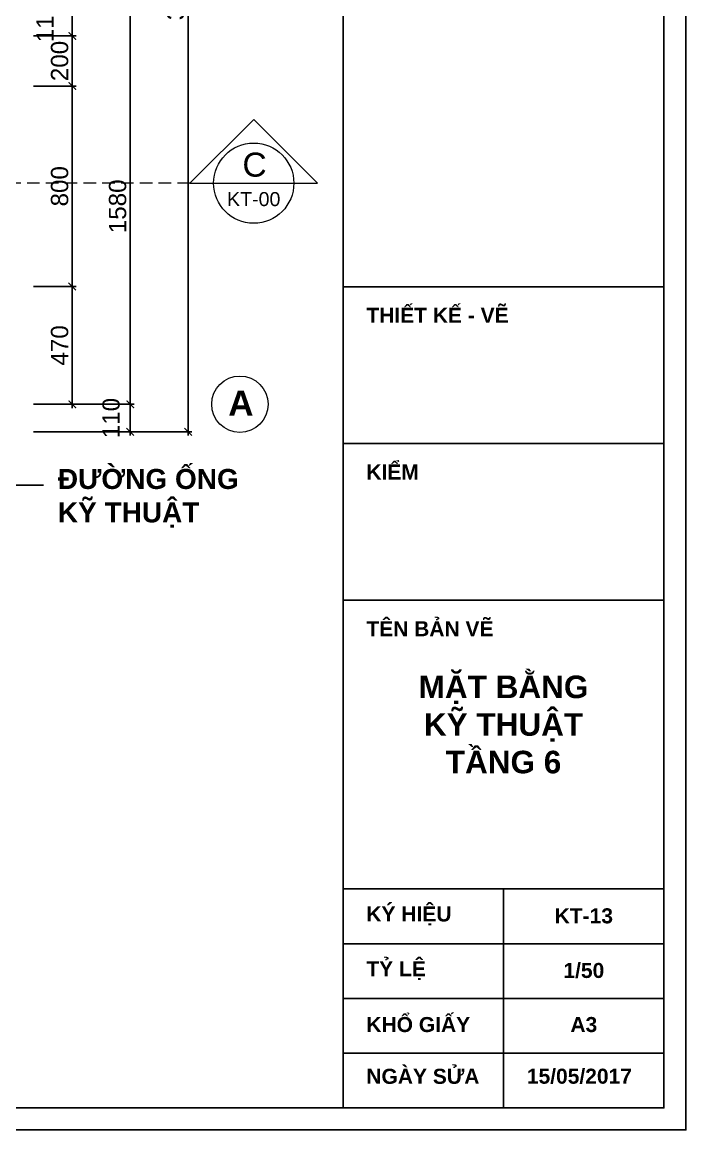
# Model space of a CAD drawing. Header units: millimetres. Extents: x 522695 to 636011, y 461124 to 505319.
# Drawn here: x 584128 to 586777, y 461124 to 465545 of the extents above; entities that cross this region are included whole.
import ezdxf
from ezdxf.enums import TextEntityAlignment as Align

# ---------------------------------------------------------------- set-up
doc = ezdxf.new("R2010")
doc.units = ezdxf.units.MM
doc.header["$LTSCALE"] = 500
doc.header["$MEASUREMENT"] = 0
doc.linetypes.add('DASHED2', pattern=[0.375, 0.25, -0.125])
doc.layers.get('0').update_dxf_attribs({"linetype": 'CONTINUOUS'})
doc.layers.get('DEFPOINTS').update_dxf_attribs({"color": 250, "linetype": 'CONTINUOUS'})
for name, color, linetype, lineweight in [('DH_KTHUOC', 8, 'CONTINUOUS', 5), ('DH_TEXT', 4, 'CONTINUOUS', 13), ('DH_THAY', 4, 'CONTINUOUS', 13)]:
    doc.layers.add(name, color=color, linetype=linetype, lineweight=lineweight)
doc.layers.add('IN', color=5, linetype='CONTINUOUS')
doc.styles.add('arial', font='arial.ttf')
doc.styles.add('DH_ARIAL_B', font='arialbd.ttf')
doc.styles.add('DH_KITHUOC', font='arial.ttf')
doc.dimstyles.new('DH_100s', dxfattribs={"dimtxt": 230, "dimasz": 100, "dimexe": 50, "dimexo": 0, "dimgap": 50, "dimtad": 1, "dimdec": 0, "dimzin": 0, "dimdsep": 46, "dimtxsty": 'DH_KITHUOC', "dimblk1": 'ARCHTICK', "dimblk2": 'ARCHTICK', "dimsah": 1, "dimcen": 90, "dimdle": 50, "dimclrd": 8, "dimclre": 8, "dimclrt": 4, "dimadec": 0, "dimazin": 0, "dimtfac": 100, "dimtdec": 0, "dimtofl": 0, "dimtmove": 2, "dimatfit": 3, "dimldrblk": 'ARCHTICK', "dimfxl": 1, "dimtolj": 2, "dimtzin": 0, "dimarcsym": 0})

# ---------------------------------------------------------------- blocks, each defined once
blk = doc.blocks.new('KHUNGTEN_A3')
at = {"color": 3}
blk.add_lwpolyline([(0, 14850), (21000, 14850), (21000, 0), (0, 0)], close=True, dxfattribs=at)
blk.add_lwpolyline([(379.8, 14704), (20854, 14704), (20854, 146), (379.8, 146)], close=True)
for points in [[(18720.5, 14704), (18720.5, 146)], [(18720.5, 5608.2), (20854, 5608.2)], [(18720.5, 4565.7), (20854, 4565.7)], [(18720.5, 3523.2), (20854, 3523.2)], [(18720.5, 1602.4), (20854, 1602.4)], [(19787.2, 1602.4), (19787.2, 146)], [(18720.5, 1238.3), (20854, 1238.3)], [(18720.5, 874.2), (20854, 874.2)], [(18720.5, 510.1), (20854, 510.1)]]:
    blk.add_lwpolyline(points)
at = {"layer": 'DH_TEXT', "char_height": 100, "style": 'DH_ARIAL_B'}
for s, insert, width, attachment_point in [('THIẾT KẾ - VẼ', (18874.4, 5418.1), 1830.82, 4), ('KIỂM', (18874.4, 4375.6), 1830.82, 4), ('TÊN BẢN VẼ', (18874.4, 3333.1), 1830.82, 4), ('KÝ HIỆU', (18874.4, 1422.8), 788.512, 4), ('TỶ LỆ', (18874.4, 1058.7), 788.512, 4), ('1/50', (20321.3, 1058.7), 788.512, 5), ('KHỔ GIẤY', (18874.4, 699.7), 788.512, 4), ('A3', (20321.3, 699.7), 788.512, 5), ('NGÀY SỬA', (18874.4, 355.4), 788.512, 4), ('15/05/2017', (19942.2, 355.4), 788.512, 4)]:
    blk.add_mtext(s, dxfattribs=dict(at, insert=insert, width=width, attachment_point=attachment_point))
blk = doc.blocks.new('_ARCHTICK')
at = {"color": 0, "linetype": 'ByBlock', "const_width": 0.15}
blk.add_lwpolyline([(-0.5, -0.5), (0.5, 0.5)], dxfattribs=at)
blk = doc.blocks.new('*D599')
at = {"layer": 'DEFPOINTS', "color": 0, "transparency": 16777216}
for p in [(584173.7, 464019.8), (584559.4, 464019.8), (584173.7, 463909.8)]:
    blk.add_point(p, dxfattribs=at)
at = {"layer": 'DH_KTHUOC', "color": 8, "lineweight": -2, "transparency": 16777216}
for p, q in [((584559.4, 463894.8), (584559.4, 464034.8)), ((584173.7, 464019.8), (584574.4, 464019.8)), ((584173.7, 463909.8), (584574.4, 463909.8))]:
    blk.add_line(p, q, dxfattribs=at)
at = {"layer": 'DH_KTHUOC', "color": 8, "lineweight": -2, "transparency": 16777216, "xscale": 30, "yscale": 30, "zscale": 30}
for p, rotation in [((584559.4, 464019.8), 90), ((584559.4, 463909.8), 270)]:
    blk.add_blockref('_ARCHTICK', p, dxfattribs=dict(at, rotation=rotation))
at = {"layer": 'DH_KTHUOC', "color": 4, "transparency": 16777216, "insert": (584483.1, 463964.8), "char_height": 69, "attachment_point": 5, "rotation": 90, "style": 'DH_KITHUOC'}
blk.add_mtext('\\A2;110', dxfattribs=at)
blk = doc.blocks.new('*D600')
at = {"layer": 'DEFPOINTS', "color": 0, "transparency": 16777216}
for p in [(584173.7, 464489.8), (584328, 464489.8), (584173.7, 464019.8)]:
    blk.add_point(p, dxfattribs=at)
at = {"layer": 'DH_KTHUOC', "color": 8, "lineweight": -2, "transparency": 16777216}
for p, q in [((584173.7, 464489.8), (584343, 464489.8)), ((584328, 464004.8), (584328, 464504.8)), ((584173.7, 464019.8), (584343, 464019.8))]:
    blk.add_line(p, q, dxfattribs=at)
at = {"layer": 'DH_KTHUOC', "color": 8, "lineweight": -2, "transparency": 16777216, "xscale": 30, "yscale": 30, "zscale": 30}
for p, rotation in [((584328, 464489.8), 90), ((584328, 464019.8), 270)]:
    blk.add_blockref('_ARCHTICK', p, dxfattribs=dict(at, rotation=rotation))
at = {"layer": 'DH_KTHUOC', "color": 4, "transparency": 16777216, "insert": (584277.7, 464254.8), "char_height": 69, "attachment_point": 5, "rotation": 90, "style": 'DH_KITHUOC'}
blk.add_mtext('\\A2;470', dxfattribs=at)
blk = doc.blocks.new('*D601')
at = {"layer": 'DEFPOINTS', "color": 0, "transparency": 16777216}
for p in [(584173.7, 465599.8), (584328, 465599.8), (584173.7, 465489.8)]:
    blk.add_point(p, dxfattribs=at)
at = {"layer": 'DH_KTHUOC', "color": 8, "lineweight": -2, "transparency": 16777216}
for p, q in [((584173.7, 465599.8), (584343, 465599.8)), ((584328, 465474.8), (584328, 465614.8)), ((584173.7, 465489.8), (584343, 465489.8))]:
    blk.add_line(p, q, dxfattribs=at)
at = {"layer": 'DH_KTHUOC', "color": 8, "lineweight": -2, "transparency": 16777216, "xscale": 30, "yscale": 30, "zscale": 30}
for p, rotation in [((584328, 465599.8), 90), ((584328, 465489.8), 270)]:
    blk.add_blockref('_ARCHTICK', p, dxfattribs=dict(at, rotation=rotation))
at = {"layer": 'DH_KTHUOC', "color": 4, "transparency": 16777216, "insert": (584219.8, 465544.8), "char_height": 69, "attachment_point": 5, "rotation": 90, "style": 'DH_KITHUOC'}
blk.add_mtext('\\A2;110', dxfattribs=at)
blk = doc.blocks.new('*D606')
at = {"layer": 'DEFPOINTS', "color": 0, "transparency": 16777216}
for p in [(584173.7, 465599.8), (584173.7, 464019.8), (584559.4, 464019.8)]:
    blk.add_point(p, dxfattribs=at)
at = {"layer": 'DH_KTHUOC', "color": 8, "lineweight": -2, "transparency": 16777216}
for p, q in [((584173.7, 465599.8), (584574.4, 465599.8)), ((584559.4, 465614.8), (584559.4, 464004.8)), ((584173.7, 464019.8), (584574.4, 464019.8))]:
    blk.add_line(p, q, dxfattribs=at)
at = {"layer": 'DH_KTHUOC', "color": 8, "lineweight": -2, "transparency": 16777216, "xscale": 30, "yscale": 30, "zscale": 30}
for p, rotation in [((584559.4, 465599.8), 90), ((584559.4, 464019.8), 270)]:
    blk.add_blockref('_ARCHTICK', p, dxfattribs=dict(at, rotation=rotation))
at = {"layer": 'DH_KTHUOC', "color": 4, "transparency": 16777216, "insert": (584509.1, 464809.8), "char_height": 69, "attachment_point": 5, "rotation": 90, "style": 'DH_KITHUOC'}
blk.add_mtext('\\A2;1580', dxfattribs=at)
blk = doc.blocks.new('*D607')
at = {"layer": 'DEFPOINTS', "color": 0, "transparency": 16777216}
for p in [(584173.7, 467409.8), (584790.8, 467409.8), (584173.7, 463909.8)]:
    blk.add_point(p, dxfattribs=at)
at = {"layer": 'DH_KTHUOC', "color": 8, "lineweight": -2, "transparency": 16777216}
for p, q in [((584173.7, 467409.8), (584805.8, 467409.8)), ((584790.8, 463894.8), (584790.8, 467424.8)), ((584173.7, 463909.8), (584805.8, 463909.8))]:
    blk.add_line(p, q, dxfattribs=at)
at = {"layer": 'DH_KTHUOC', "color": 8, "lineweight": -2, "transparency": 16777216, "xscale": 30, "yscale": 30, "zscale": 30}
for p, rotation in [((584790.8, 467409.8), 90), ((584790.8, 463909.8), 270)]:
    blk.add_blockref('_ARCHTICK', p, dxfattribs=dict(at, rotation=rotation))
at = {"layer": 'DH_KTHUOC', "color": 4, "transparency": 16777216, "insert": (584740.5, 465659.8), "char_height": 69, "attachment_point": 5, "rotation": 90, "style": 'DH_KITHUOC'}
blk.add_mtext('\\A2;3500', dxfattribs=at)
blk = doc.blocks.new('*D608')
at = {"layer": 'DEFPOINTS', "color": 0, "transparency": 16777216}
for p in [(584173.7, 465289.8), (584328, 465289.8), (584173.7, 464489.8)]:
    blk.add_point(p, dxfattribs=at)
at = {"layer": 'DH_KTHUOC', "color": 8, "lineweight": -2, "transparency": 16777216}
for p, q in [((584173.7, 465289.8), (584343, 465289.8)), ((584328, 464474.8), (584328, 465304.8)), ((584173.7, 464489.8), (584343, 464489.8))]:
    blk.add_line(p, q, dxfattribs=at)
at = {"layer": 'DH_KTHUOC', "color": 8, "lineweight": -2, "transparency": 16777216, "xscale": 30, "yscale": 30, "zscale": 30}
for p, rotation in [((584328, 465289.8), 90), ((584328, 464489.8), 270)]:
    blk.add_blockref('_ARCHTICK', p, dxfattribs=dict(at, rotation=rotation))
at = {"layer": 'DH_KTHUOC', "color": 4, "transparency": 16777216, "insert": (584277.7, 464889.8), "char_height": 69, "attachment_point": 5, "rotation": 90, "style": 'DH_KITHUOC'}
blk.add_mtext('\\A2;800', dxfattribs=at)
blk = doc.blocks.new('*D609')
at = {"layer": 'DEFPOINTS', "color": 0, "transparency": 16777216}
for p in [(584173.7, 465489.8), (584328, 465489.8), (584173.7, 465289.8)]:
    blk.add_point(p, dxfattribs=at)
at = {"layer": 'DH_KTHUOC', "color": 8, "lineweight": -2, "transparency": 16777216}
for p, q in [((584173.7, 465489.8), (584343, 465489.8)), ((584328, 465274.8), (584328, 465504.8)), ((584173.7, 465289.8), (584343, 465289.8))]:
    blk.add_line(p, q, dxfattribs=at)
at = {"layer": 'DH_KTHUOC', "color": 8, "lineweight": -2, "transparency": 16777216, "xscale": 30, "yscale": 30, "zscale": 30}
for p, rotation in [((584328, 465489.8), 90), ((584328, 465289.8), 270)]:
    blk.add_blockref('_ARCHTICK', p, dxfattribs=dict(at, rotation=rotation))
at = {"layer": 'DH_KTHUOC', "color": 4, "transparency": 16777216, "insert": (584277.7, 465389.8), "char_height": 69, "attachment_point": 5, "rotation": 90, "style": 'DH_KITHUOC'}
blk.add_mtext('\\A2;200', dxfattribs=at)
blk = doc.blocks.new('*U210')
at = {"color": 8}
for points in [[(12616.7, 0), (12734.9, 0), (12416.7, 318.2), (12098.5, 0), (12216.7, 0)], [(12216.7, 0), (12616.7, 0)]]:
    blk.add_lwpolyline(points, dxfattribs=at)
at = {"color": 250, "linetype": 'DASHED2', "ltscale": 0.5}
blk.add_lwpolyline([(12098.5, 0), (-118.2, 0)], dxfattribs=at)
at = {"color": 8}
blk.add_circle((12416.7, 0), 200, dxfattribs=at)
at = {"style": 'arial'}
blk.add_text('C', height=120, dxfattribs=at).set_placement((12420.8, 92.7), align=Align.MIDDLE_CENTER)
for p in [(-318.2, -135.2), (12416.7, -135.2)]:
    blk.add_attdef('KH', text='', height=70, dxfattribs=at).set_placement(p, align=Align.BOTTOM_CENTER)

msp = doc.modelspace()

# ---------------------------------------------------------------- linework, layer by layer
at = {"layer": 'DH_THAY'}
msp.add_circle((584997.1, 464019.8), 112.5, dxfattribs=at)
at = {"layer": 'IN'}
msp.add_lwpolyline([(574177, 470034.2), (586777, 470034.2), (586777, 461124.2), (574177, 461124.2)], close=True, dxfattribs=at)

# ---------------------------------------------------------------- block references
at = {"xscale": 0.6000000000058208, "yscale": 0.6000000000058208, "zscale": 0.6000000000058208}
msp.add_blockref('KHUNGTEN_A3', (574177, 461124.2), dxfattribs=at)
at = {"layer": 'DH_THAY'}
ref = msp.add_blockref('*U210', (575118.9, 464902), dxfattribs=dict(at, xscale=0.8, yscale=0.8, zscale=0.8))
ref.add_attrib('KH', 'KT-00', dxfattribs={"layer": '0', "height": 56, "style": 'arial'}).set_placement((585052.2, 464793.9), align=Align.BOTTOM_CENTER)

# ---------------------------------------------------------------- texts
at = {"layer": 'DH_TEXT', "style": 'DH_ARIAL_B'}
msp.add_text('A', height=100, dxfattribs=at).set_placement((584950.5, 463974.2))
for s, insert, char_height, width, attachment_point in [('ĐƯỜNG ỐNG \\PKỸ THUẬT', (584270.5, 463761.8), 80, 1015.896, 1), ('MẶT BẰNG\\PKỸ THUẬT \\PTẦNG 6', (586049.3, 462741.4), 90, 1098.492, 5), ('KT-13', (586369.7, 461977.9), 60, 473.107, 5)]:
    msp.add_mtext(s, dxfattribs=dict(at, insert=insert, char_height=char_height, width=width, attachment_point=attachment_point))

# ---------------------------------------------------------------- dimensions: what is measured, and where the dimension line sits
at = {"layer": 'DH_KTHUOC'}
for base, p1, p2, picture, middle in [((584790.8, 467409.8), (584173.7, 463909.8), (584173.7, 467409.8), '*D607', (584740.5, 465659.8)), ((584559.4, 464019.8), (584173.7, 465599.8), (584173.7, 464019.8), '*D606', (584509.1, 464809.8)), ((584328, 465489.8), (584173.7, 465289.8), (584173.7, 465489.8), '*D609', (584277.7, 465389.8)), ((584328, 465289.8), (584173.7, 464489.8), (584173.7, 465289.8), '*D608', (584277.7, 464889.8)), ((584328, 464489.8), (584173.7, 464019.8), (584173.7, 464489.8), '*D600', (584277.7, 464254.8))]:
    dim = msp.add_linear_dim(base=base, p1=p1, p2=p2, angle=90, dimstyle='DH_100s', override={"dimscale": 0.3, "dimarcsym": 2}, dxfattribs=at)
    dim.commit()
    dim.dimension.update_dxf_attribs({"geometry": picture, "text_midpoint": middle})
for base, p1, p2, picture, middle in [((584328, 465599.8), (584173.7, 465489.8), (584173.7, 465599.8), '*D601', (584219.8, 465544.8)), ((584559.4, 464019.8), (584173.7, 463909.8), (584173.7, 464019.8), '*D599', (584483.1, 463964.8))]:
    dim = msp.add_linear_dim(base=base, p1=p1, p2=p2, angle=90, dimstyle='DH_100s', override={"dimscale": 0.3, "dimarcsym": 2}, dxfattribs=at)
    dim.commit()
    dim.dimension.update_dxf_attribs({"geometry": picture, "text_midpoint": middle, "dimtype": 128})

# ---------------------------------------------------------------- leaders
msp.add_leader([(583205.2, 464208.5), (583714.9, 463696.8), (584213.2, 463696.8)], dimstyle='DH_100s', override={"dimscale": 0.3, "dimldrblk": 'DOT', "dimarcsym": 2}, dxfattribs=at)

doc.saveas('drawing.dxf')
